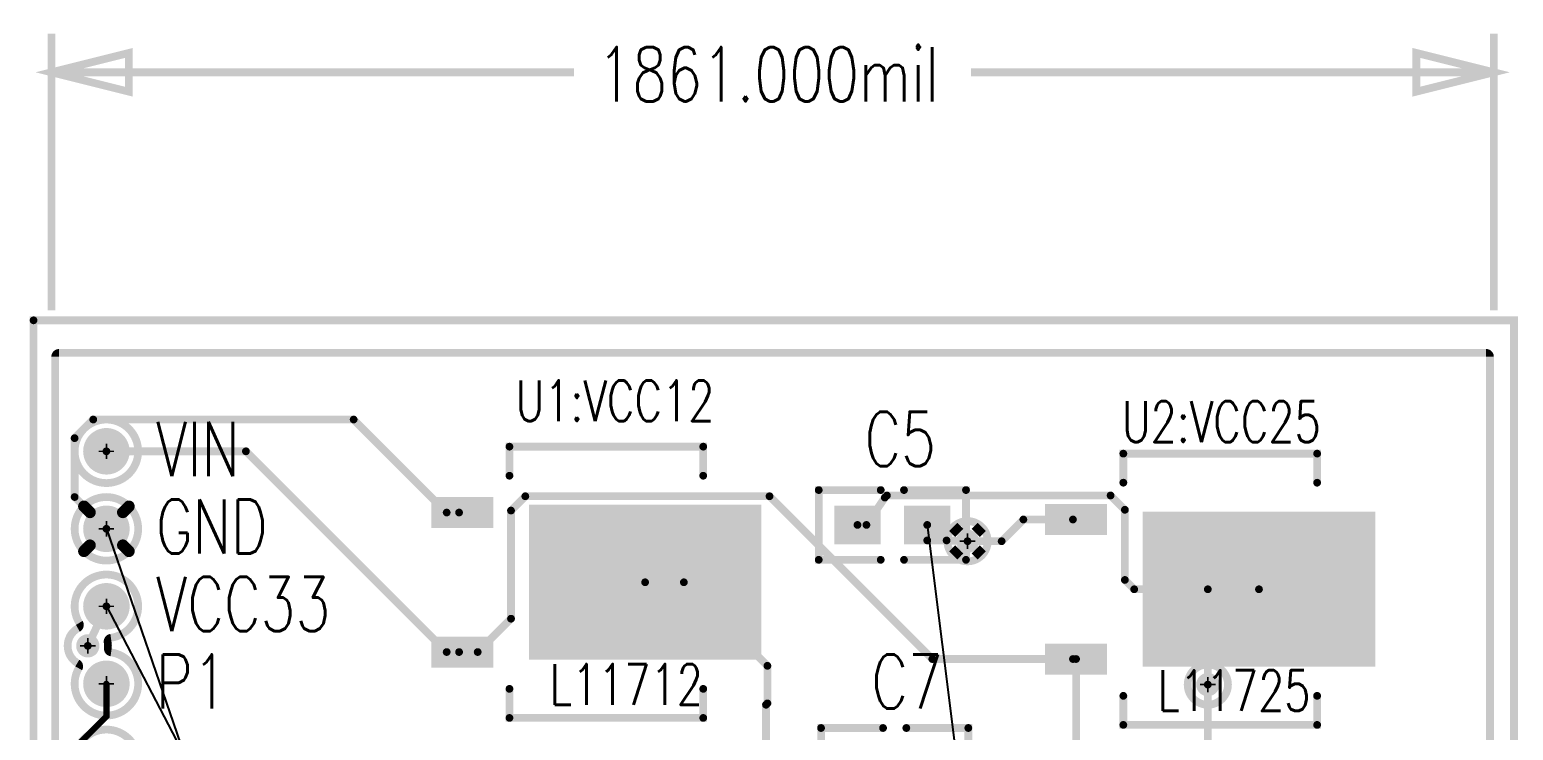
# Model space of a CAD drawing. Extents: x 17995 to 21002, y 17295 to 24095.
# Drawn here: x 17995 to 19909, y 23191 to 24095 of the extents above; entities that cross this region are included whole.
import ezdxf

# ---------------------------------------------------------------- set-up
doc = ezdxf.new("R2010")
doc.units = 0
for name, pattern in [('SIG_1', [2, 1, 1]), ('SIG_3', [2, 1, 1]), ('SIG_49', [2, 1, 1]), ('SIG_64', [2, 1, 1]), ('SIG_65', [2, 1, 1]), ('SIG_66', [2, 1, 1]), ('TRMIDX_2048', [2, 1, 1]), ('TRMIDX_4096', [2, 1, 1])]:
    doc.linetypes.add(name, pattern=pattern)
for name, color, linetype in [('BOARD_OUTLINE_00', 183, 'CONTINUOUS'), ('DIMENSION1_24', 183, 'CONTINUOUS'), ('DIMENSION2_24', 183, 'CONTINUOUS'), ('DIMENSION3_24', 183, 'CONTINUOUS'), ('DIMENSION4_24', 183, 'CONTINUOUS'), ('DIMENSION5_24', 183, 'CONTINUOUS'), ('DIMENSION6_24', 183, 'CONTINUOUS'), ('DIMENSION7_24', 183, 'CONTINUOUS'), ('DRIL_PLTE_THRU_01', 176, 'CONTINUOUS'), ('DRIL_PLTE_THRU_02', 96, 'CONTINUOUS'), ('DRIL_PLTE_THRU_04', 16, 'CONTINUOUS'), ('DRIL_SYMBOL', 183, 'CONTINUOUS'), ('LINK_00', 254, 'CONTINUOUS'), ('PADS_BOT', 1, 'CONTINUOUS'), ('PADS_INNER', 5, 'CONTINUOUS'), ('PADS_TOP', 5, 'CONTINUOUS'), ('PART_NAME_26', 254, 'CONTINUOUS'), ('PART_TOP_2DLINE_26', 254, 'CONTINUOUS'), ('POUR_OUTLINE_02', 3, 'CONTINUOUS'), ('POUR_PADTHERM_02', 3, 'CONTINUOUS'), ('POUR_VIATHERM_02', 3, 'CONTINUOUS'), ('POUR_VOID_02', 3, 'CONTINUOUS'), ('TEXT_24', 4, 'CONTINUOUS'), ('TEXT_26', 254, 'CONTINUOUS'), ('TRACE_01', 5, 'CONTINUOUS'), ('TRACE_04', 1, 'CONTINUOUS'), ('VIAPTS', 254, 'CONTINUOUS')]:
    doc.layers.add(name, color=color, linetype=linetype)
doc.styles.add('W10', font='simplex', dxfattribs={"width": 0.75})
doc.styles.add('W9', font='simplex', dxfattribs={"width": 0.75})

# ---------------------------------------------------------------- blocks, each defined once
blk = doc.blocks.new('SMOOTH_10')
at = {"const_width": 5}
blk.add_lwpolyline([(-2.5, 0, 1), (2.5, 0, 1)], format="xyb", close=True, dxfattribs=at)
blk = doc.blocks.new('BOARD_11')
at = {"layer": 'BOARD_OUTLINE_00', "const_width": 10}
blk.add_lwpolyline([(0, -380), (0, -6400), (600, -6400), (600, -6800), (1047, -6800), (1047, -6500, -1), (1110, -6500), (1110, -6800), (1400, -6800), (1400, -6400), (1910, -6400), (1910, -380)], format="xyb", close=True, dxfattribs=at)
at = {"layer": 'BOARD_OUTLINE_00'}
blk.add_blockref('SMOOTH_10', (0, -380), dxfattribs=at)
blk = doc.blocks.new('D_1dfeghi_17')
at = {"layer": 'DIMENSION1_24', "linetype": 'TRMIDX_2048', "const_width": 10}
blk.add_lwpolyline([(0, 357), (674.363648294, 357)], dxfattribs=at)
at = {"layer": 'DIMENSION2_24', "linetype": 'TRMIDX_2048', "const_width": 10}
blk.add_lwpolyline([(1861, 357), (1186.6363779528, 357)], dxfattribs=at)
at = {"layer": 'DIMENSION3_24', "linetype": 'TRMIDX_2048', "const_width": 10}
blk.add_lwpolyline([(0, 357), (100, 382), (100, 332)], close=True, dxfattribs=at)
at = {"layer": 'DIMENSION4_24', "linetype": 'TRMIDX_2048', "const_width": 10}
blk.add_lwpolyline([(1861, 357), (1761, 332), (1761, 382)], close=True, dxfattribs=at)
at = {"layer": 'DIMENSION5_24', "linetype": 'TRMIDX_2048', "const_width": 10}
blk.add_lwpolyline([(0, 50), (0, 407)], dxfattribs=at)
at = {"layer": 'DIMENSION6_24', "linetype": 'TRMIDX_2048', "const_width": 10}
blk.add_lwpolyline([(1861, 50), (1861, 407)], dxfattribs=at)
at = {"layer": 'DIMENSION7_24', "linetype": 'TRMIDX_2048', "const_width": 1}
for points in [[(0, 0), (0.0262467192, 0)], [(1861, 0), (1861.0262467192, 0)]]:
    blk.add_lwpolyline(points, dxfattribs=at)
at = {"layer": 'TEXT_24', "style": 'W10', "width": 0.75}
blk.add_text('1861.000mil', height=70, dxfattribs=at).set_placement((704.363648294, 319.5))
blk = doc.blocks.new('D_2dfeghi_18')
at = {"layer": 'DIMENSION7_24', "linetype": 'TRMIDX_4096', "const_width": 1}
blk.add_lwpolyline([(0, 5965), (0.0262467192, 5965)], dxfattribs=at)
blk = doc.blocks.new('POUR_VOID_720')
at = {"layer": 'POUR_VOID_02', "const_width": 10}
blk.add_lwpolyline([(52.9997900262, 5551, 1), (135.0002099738, 5551, 1)], format="xyb", close=True, dxfattribs=at)
blk = doc.blocks.new('POUR_VOID_719')
at = {"layer": 'POUR_VOID_02', "const_width": 10}
blk.add_lwpolyline([(52.9997900262, 5451, 1), (135.0002099738, 5451, 1)], format="xyb", close=True, dxfattribs=at)
blk = doc.blocks.new('POUR_VOID_718')
at = {"layer": 'POUR_VOID_02', "const_width": 10}
blk.add_lwpolyline([(99.806824147, 5310.4130971129, 0.4245206741), (95.5932283465, 5304.5822834646, -0.0443203892), (96.0002099738, 5300), (96.0002099738, 5299.9998950131, -0.0283361592), (95.8334645669, 5297.06, 0.403977247), (100.0620997375, 5291.5495800525, -3.2108183133), (58.2472440945, 5271.0688188976, 0.1285735112), (58.8871653543, 5273.5162204724, 0.2618022361), (56.485984252, 5277.7877690289, -0.5729171107), (57.217847769, 5322.6412598425, 0.2705365127), (59.7597637795, 5326.995328084, 0.1381192643), (59.0249868766, 5329.6045144357, -3.3391793535)], format="xyb", close=True, dxfattribs=at)
blk = doc.blocks.new('POUR_VOID_717')
at = {"layer": 'POUR_VOID_02', "const_width": 10}
blk.add_lwpolyline([(52.9997900262, 5151, 1), (135.0002099738, 5151, 1)], format="xyb", close=True, dxfattribs=at)
blk = doc.blocks.new('POUR_VOID_579')
at = {"layer": 'POUR_VOID_02', "const_width": 10}
blk.add_lwpolyline([(1178.9997900262, 5435, 1), (1231.0002099738, 5435, 1)], format="xyb", close=True, dxfattribs=at)
blk = doc.blocks.new('POUR_VOID_511')
at = {"layer": 'POUR_VOID_02', "const_width": 10}
blk.add_lwpolyline([(1488.9997900262, 5250, 1), (1541.0002099738, 5250, 1)], format="xyb", close=True, dxfattribs=at)
blk = doc.blocks.new('POUR_OUTLINE_404')
at = {"layer": 'POUR_OUTLINE_02', "const_width": 10}
blk.add_lwpolyline([(1879, -225.5048293963), (1879, 4517.3411286089, 0.5591509127), (1871.7419422572, 4521.8022047244, -1.6269715154), (1871.7419422572, 4568.1977952756, 0.5591509127), (1879, 4572.6588713911), (1879, 4666.0170341207, 0.3115452095), (1875.7741732283, 4670.69167979, -0.6900670788), (1875.7741732283, 4719.30832021, 0.3115452095), (1879, 4723.9829658793), (1879, 5673, 0.4142135624), (1874, 5678), (33, 5678, 0.4142135624), (28, 5673), (28, 4039.950183727, 0.3396723278), (31.7096850394, 4035.1195538058, -0.7679484934), (31.7096850394, 3984.8804461942, 0.3396723278), (28, 3980.049816273), (28, -276, 0.4142135624)], format="xyb", dxfattribs=at)
for name in ['POUR_VOID_720', 'POUR_VOID_719', 'POUR_VOID_579', 'POUR_VOID_718', 'POUR_VOID_511', 'POUR_VOID_717']:
    blk.add_blockref(name, (0, 0))
blk = doc.blocks.new('POUR_PADTHERM_790')
at = {"layer": 'POUR_PADTHERM_02', "const_width": 7.5}
for points in [[(62.357007874, 5477.3397375328), (70.1351706037, 5469.5615748031, 1), (75.4384251969, 5474.8648293963), (67.6602624672, 5482.642992126, 1), (62.357007874, 5477.3397375328)], [(120.3397375328, 5482.642992126), (112.5615748031, 5474.8648293963, 1), (117.8648293963, 5469.5615748031), (125.642992126, 5477.3397375328, 1), (120.3397375328, 5482.642992126)], [(67.6602624672, 5419.357007874), (75.4384251969, 5427.1351706037, 1), (70.1351706037, 5432.4384251969), (62.357007874, 5424.6602624672, 1), (67.6602624672, 5419.357007874)], [(125.642992126, 5424.6602624672), (117.8648293963, 5432.4384251969, 1), (112.5615748031, 5427.1351706037), (120.3397375328, 5419.357007874, 1), (125.642992126, 5424.6602624672)]]:
    blk.add_lwpolyline(points, format="xyb", dxfattribs=at)
blk = doc.blocks.new('POUR_VIATHERM_806')
at = {"layer": 'POUR_VIATHERM_02', "const_width": 15}
for points in [[(1186.6152493438, 5453.3847506562), (1194.3934120735, 5445.6065879265)], [(1223.3847506562, 5453.3847506562), (1215.6065879265, 5445.6065879265)], [(1186.6152493438, 5416.6152493438), (1194.3934120735, 5424.3934120735)], [(1223.3847506562, 5416.6152493438), (1215.6065879265, 5424.3934120735)]]:
    blk.add_lwpolyline(points, dxfattribs=at)
blk = doc.blocks.new('POUR_HEADER_0')
for name in ['POUR_OUTLINE_404', 'POUR_PADTHERM_790', 'POUR_VIATHERM_806']:
    blk.add_blockref(name, (-20, -5683))
blk = doc.blocks.new('PART_BODY_TOP_1')
at = {"layer": 'PART_TOP_2DLINE_26', "const_width": 10}
for points in [[(-15, 45), (-95, 45), (-95, -45), (-15, -45)], [(15, 45), (95, 45), (95, -45), (15, -45)]]:
    blk.add_lwpolyline(points, dxfattribs=at)
at = {"layer": 'PART_TOP_2DLINE_26'}
for p in [(-95, 45), (-15, 45), (15, 45), (95, 45), (-95, -45), (-15, -45), (15, -45), (95, -45)]:
    blk.add_blockref('SMOOTH_10', p, dxfattribs=at)
blk = doc.blocks.new('DRIL_HOLE_0')
blk.add_lwpolyline([(0, 0, 1), (0, 0, 1)], format="xyb", close=True)
blk = doc.blocks.new('PAD_0')
blk.add_lwpolyline([(0, 0, 1), (0, 0, 1)], format="xyb", close=True)
blk = doc.blocks.new('PAD_4')
at = {"const_width": 50}
blk.add_lwpolyline([(-30, 0), (30, 0)], dxfattribs=at)
blk = doc.blocks.new('STK_TOP_4')
at = {"layer": 'DRIL_PLTE_THRU_01'}
blk.add_blockref('DRIL_HOLE_0', (0, 0), dxfattribs=at)
at = {"layer": 'DRIL_PLTE_THRU_02'}
blk.add_blockref('DRIL_HOLE_0', (0, 0), dxfattribs=at)
at = {"layer": 'DRIL_PLTE_THRU_04'}
blk.add_blockref('DRIL_HOLE_0', (0, 0), dxfattribs=at)
at = {"layer": 'PADS_BOT'}
blk.add_blockref('PAD_0', (0, 0), dxfattribs=at)
at = {"layer": 'PADS_INNER'}
blk.add_blockref('PAD_0', (0, 0), dxfattribs=at)
at = {"layer": 'PADS_TOP'}
blk.add_blockref('PAD_4', (0, 0), dxfattribs=at)
blk = doc.blocks.new('SYM_TOP_3')
for name, p in [('PART_BODY_TOP_1', (0, 0)), ('STK_TOP_4', (-45, 0)), ('STK_TOP_4', (45, 0))]:
    blk.add_blockref(name, p)
blk = doc.blocks.new('PART_TOP_6')
blk.add_blockref('SYM_TOP_3', (0, 0))
at = {"layer": 'PART_NAME_26', "style": 'W10', "width": 0.75}
blk.add_text('C7', height=70, dxfattribs=at).set_placement((-30, 70))
blk = doc.blocks.new('PART_TOP_8')
blk.add_blockref('SYM_TOP_3', (0, 0))
at = {"layer": 'PART_NAME_26', "style": 'W10', "width": 0.75}
blk.add_text('C5', height=70, dxfattribs=at).set_placement((-36, 76))
blk = doc.blocks.new('PART_BODY_TOP_7')
at = {"layer": 'PART_TOP_2DLINE_26', "const_width": 10}
for points in [[(-137.5, 0), (-175, 0), (-175, 250), (-137.5, 250)], [(137.5, 250), (175, 250), (175, 0), (137.5, 0)]]:
    blk.add_lwpolyline(points, dxfattribs=at)
at = {"layer": 'PART_TOP_2DLINE_26'}
for p in [(-175, 250), (-137.5, 250), (137.5, 250), (175, 250), (-175, 0), (-137.5, 0), (137.5, 0), (175, 0)]:
    blk.add_blockref('SMOOTH_10', p, dxfattribs=at)
blk = doc.blocks.new('PAD_7')
at = {"const_width": 40}
blk.add_lwpolyline([(-36, 0), (44, 0)], dxfattribs=at)
blk = doc.blocks.new('STK_TOP_17')
at = {"layer": 'DRIL_PLTE_THRU_01'}
blk.add_blockref('DRIL_HOLE_0', (0, 0), dxfattribs=at)
at = {"layer": 'DRIL_PLTE_THRU_02'}
blk.add_blockref('DRIL_HOLE_0', (0, 0), dxfattribs=at)
at = {"layer": 'DRIL_PLTE_THRU_04'}
blk.add_blockref('DRIL_HOLE_0', (0, 0), dxfattribs=at)
at = {"layer": 'PADS_BOT'}
blk.add_blockref('PAD_0', (0, 0), dxfattribs=at)
at = {"layer": 'PADS_INNER'}
blk.add_blockref('PAD_0', (0, 0), dxfattribs=at)
at = {"layer": 'PADS_TOP', "rotation": 90}
blk.add_blockref('PAD_7', (0, 0), dxfattribs=at)
blk = doc.blocks.new('PAD_8')
at = {"const_width": 200}
blk.add_lwpolyline([(-150, 0), (150, 0)], dxfattribs=at)
blk = doc.blocks.new('STK_TOP_73')
at = {"layer": 'DRIL_PLTE_THRU_01'}
blk.add_blockref('DRIL_HOLE_0', (0, 0), dxfattribs=at)
at = {"layer": 'DRIL_PLTE_THRU_02'}
blk.add_blockref('DRIL_HOLE_0', (0, 0), dxfattribs=at)
at = {"layer": 'DRIL_PLTE_THRU_04'}
blk.add_blockref('DRIL_HOLE_0', (0, 0), dxfattribs=at)
at = {"layer": 'PADS_BOT'}
blk.add_blockref('PAD_0', (0, 0), dxfattribs=at)
at = {"layer": 'PADS_INNER'}
blk.add_blockref('PAD_0', (0, 0), dxfattribs=at)
at = {"layer": 'PADS_TOP', "rotation": 90}
blk.add_blockref('PAD_8', (0, 0), dxfattribs=at)
blk = doc.blocks.new('SYM_TOP_9')
for name, p in [('STK_TOP_73', (0, 175)), ('PART_BODY_TOP_7', (0, 0)), ('STK_TOP_17', (-90, -65)), ('STK_TOP_17', (90, -65))]:
    blk.add_blockref(name, p)
blk = doc.blocks.new('PART_TOP_12')
blk.add_blockref('SYM_TOP_9', (0, 0))
at = {"layer": 'PART_NAME_26', "style": 'W9', "width": 0.75}
blk.add_text('U2:VCC25', height=52.5, rotation=90, dxfattribs=at).set_placement((-190, -2))
blk = doc.blocks.new('PART_TOP_27')
blk.add_blockref('SYM_TOP_9', (0, 0))
at = {"layer": 'PART_NAME_26', "style": 'W9', "width": 0.75}
blk.add_text('U1:VCC12', height=52.5, rotation=90, dxfattribs=at).set_placement((-207.9889501312, 7.7420209974))
blk = doc.blocks.new('DRIL_SYMBOL_35')
at = {"layer": 'DRIL_SYMBOL', "const_width": 2}
for points in [[(-10, 0), (10, 0)], [(0, -10), (0, 10)]]:
    blk.add_lwpolyline(points, dxfattribs=at)
blk = doc.blocks.new('DRIL_HOLE_35')
at = {"const_width": 17.5}
blk.add_lwpolyline([(-8.75, 0, 1), (8.75, 0, 1)], format="xyb", close=True, dxfattribs=at)
blk.add_blockref('DRIL_SYMBOL_35', (0, 0))
blk = doc.blocks.new('PAD_2')
at = {"const_width": 30}
blk.add_lwpolyline([(0, -15, 1), (0, 15, 1)], format="xyb", close=True, dxfattribs=at)
blk = doc.blocks.new('STK_TOP_9')
at = {"layer": 'DRIL_PLTE_THRU_01'}
blk.add_blockref('DRIL_HOLE_35', (0, 0), dxfattribs=at)
at = {"layer": 'DRIL_PLTE_THRU_02'}
blk.add_blockref('DRIL_HOLE_35', (0, 0), dxfattribs=at)
at = {"layer": 'DRIL_PLTE_THRU_04'}
blk.add_blockref('DRIL_HOLE_35', (0, 0), dxfattribs=at)
at = {"layer": 'PADS_BOT'}
blk.add_blockref('PAD_2', (0, 0), dxfattribs=at)
at = {"layer": 'PADS_INNER'}
blk.add_blockref('PAD_2', (0, 0), dxfattribs=at)
at = {"layer": 'PADS_TOP'}
blk.add_blockref('PAD_2', (0, 0), dxfattribs=at)
blk = doc.blocks.new('SYM_TOP_6')
for p in [(50, 5800), (50, 5700), (50, 5600), (50, 5500)]:
    blk.add_blockref('STK_TOP_9', p)
blk = doc.blocks.new('PART_TOP_38')
blk.add_blockref('SYM_TOP_6', (0, 0))
blk = doc.blocks.new('TRACE_418')
at = {"layer": 'TRACE_01', "linetype": 'SIG_1', "const_width": 10}
blk.add_lwpolyline([(18053, 23567.9827559055), (18077.0172440945, 23592), (18413, 23592), (18533, 23472), (18549, 23472)], dxfattribs=at)
at = {"layer": 'TRACE_01'}
for p in [(18077.0172440945, 23592), (18413, 23592), (18053, 23567.9827559055), (18533, 23472), (18549, 23472)]:
    blk.add_blockref('SMOOTH_10', p, dxfattribs=at)
blk = doc.blocks.new('TRACE_416')
at = {"layer": 'TRACE_01', "linetype": 'SIG_1', "const_width": 10}
blk.add_lwpolyline([(18053, 23567.9827559055), (18053, 23492), (18094, 23451)], dxfattribs=at)
at = {"layer": 'TRACE_01'}
for p in [(18053, 23567.9827559055), (18053, 23492), (18094, 23451)]:
    blk.add_blockref('SMOOTH_10', p, dxfattribs=at)
blk = doc.blocks.new('TRACE_658')
at = {"layer": 'TRACE_01', "linetype": 'SIG_1', "const_width": 10}
blk.add_lwpolyline([(19205, 23435), (19249, 23435), (19277, 23463), (19341, 23463)], dxfattribs=at)
at = {"layer": 'TRACE_01'}
for p in [(19277, 23463), (19341, 23463), (19205, 23435), (19249, 23435)]:
    blk.add_blockref('SMOOTH_10', p, dxfattribs=at)
blk = doc.blocks.new('TRACE_244')
at = {"layer": 'TRACE_01', "linetype": 'SIG_1', "const_width": 10}
blk.add_lwpolyline([(19153, 23456), (19153, 23436), (19178, 23436), (19205, 23435)], dxfattribs=at)
at = {"layer": 'TRACE_01'}
for p in [(19153, 23456), (19153, 23436), (19178, 23436), (19205, 23435)]:
    blk.add_blockref('SMOOTH_10', p, dxfattribs=at)
blk = doc.blocks.new('TRACE_146')
at = {"layer": 'TRACE_01', "linetype": 'SIG_3', "const_width": 10}
blk.add_lwpolyline([(18094, 23551), (18274, 23551), (18533, 23292), (18549, 23292)], dxfattribs=at)
at = {"layer": 'TRACE_01'}
for p in [(18094, 23551), (18274, 23551), (18533, 23292), (18549, 23292)]:
    blk.add_blockref('SMOOTH_10', p, dxfattribs=at)
blk = doc.blocks.new('TRACE_34')
at = {"layer": 'TRACE_01', "linetype": 'SIG_3', "const_width": 10}
blk.add_lwpolyline([(18549, 23292), (18573, 23292), (18616, 23335), (18616, 23474.556351706), (18634.443648294, 23493), (18949.5, 23493), (19159.5, 23283), (19341, 23283)], dxfattribs=at)
at = {"layer": 'TRACE_01'}
for p in [(18634.443648294, 23493), (18949.5, 23493), (18616, 23474.556351706), (18616, 23335), (18549, 23292), (18573, 23292), (19159.5, 23283), (19341, 23283)]:
    blk.add_blockref('SMOOTH_10', p, dxfattribs=at)
blk = doc.blocks.new('TRACE_142')
at = {"layer": 'TRACE_01', "linetype": 'SIG_3', "const_width": 10}
blk.add_lwpolyline([(19341, 23283), (19345, 23283), (19345, 23139)], dxfattribs=at)
at = {"layer": 'TRACE_01'}
for p in [(19341, 23283), (19345, 23283), (19345, 23139)]:
    blk.add_blockref('SMOOTH_10', p, dxfattribs=at)
blk = doc.blocks.new('SMOOTH_8')
at = {"const_width": 4}
blk.add_lwpolyline([(-2, 0, 1), (2, 0, 1)], format="xyb", close=True, dxfattribs=at)
blk = doc.blocks.new('TRACE_1112')
at = {"layer": 'TRACE_04', "linetype": 'SIG_49', "const_width": 8}
blk.add_lwpolyline([(18025, 22010), (18025, 23140), (18094, 23209), (18094, 23251)], dxfattribs=at)
at = {"layer": 'TRACE_04'}
for p in [(18094, 23251), (18094, 23209), (18025, 23140), (18025, 22010)]:
    blk.add_blockref('SMOOTH_8', p, dxfattribs=at)
blk = doc.blocks.new('TRACE_712')
at = {"layer": 'TRACE_01', "linetype": 'SIG_64', "const_width": 10}
blk.add_lwpolyline([(18945, 23150), (18945, 23224), (18946.7781889764, 23225.7781889764), (18946.7781889764, 23274.2218110236)], dxfattribs=at)
at = {"layer": 'TRACE_01'}
for p in [(18946.7781889764, 23274.2218110236), (18945, 23224), (18946.7781889764, 23225.7781889764), (18945, 23150)]:
    blk.add_blockref('SMOOTH_10', p, dxfattribs=at)
blk = doc.blocks.new('TRACE_664')
at = {"layer": 'TRACE_01', "linetype": 'SIG_64', "const_width": 10}
blk.add_lwpolyline([(18789, 23382), (18839, 23382), (18946.7781889764, 23274.2218110236)], dxfattribs=at)
at = {"layer": 'TRACE_01'}
for p in [(18789, 23382), (18839, 23382), (18946.7781889764, 23274.2218110236)]:
    blk.add_blockref('SMOOTH_10', p, dxfattribs=at)
blk = doc.blocks.new('TRACE_826')
at = {"layer": 'TRACE_04', "linetype": 'SIG_65', "const_width": 10}
blk.add_lwpolyline([(19558, 22099), (19558, 22141), (19515, 22184), (19515, 23250)], dxfattribs=at)
at = {"layer": 'TRACE_04'}
for p in [(19515, 23250), (19515, 22184), (19558, 22141), (19558, 22099)]:
    blk.add_blockref('SMOOTH_10', p, dxfattribs=at)
blk = doc.blocks.new('TRACE_236')
at = {"layer": 'TRACE_01', "linetype": 'SIG_65', "const_width": 10}
blk.add_lwpolyline([(19515, 23250), (19515, 23373), (19581, 23373)], dxfattribs=at)
at = {"layer": 'TRACE_01'}
for p in [(19515, 23373), (19581, 23373), (19515, 23250)]:
    blk.add_blockref('SMOOTH_10', p, dxfattribs=at)
blk = doc.blocks.new('TRACE_150')
at = {"layer": 'TRACE_01', "linetype": 'SIG_65', "const_width": 10}
blk.add_lwpolyline([(19063, 23456), (19074.5452755906, 23456), (19098.2781889764, 23491.2781889764), (19101, 23494), (19389.556351706, 23494), (19408, 23475.556351706), (19408, 23385), (19420, 23373), (19581, 23373)], dxfattribs=at)
at = {"layer": 'TRACE_01'}
for p in [(19098.2781889764, 23491.2781889764), (19101, 23494), (19389.556351706, 23494), (19408, 23475.556351706), (19063, 23456), (19074.5452755906, 23456), (19408, 23385), (19420, 23373), (19581, 23373)]:
    blk.add_blockref('SMOOTH_10', p, dxfattribs=at)
blk = doc.blocks.new('TRACE_62')
at = {"layer": 'TRACE_01', "linetype": 'SIG_66', "const_width": 10}
blk.add_lwpolyline([(18070, 23300), (18094, 23351)], dxfattribs=at)
at = {"layer": 'TRACE_01'}
for p in [(18094, 23351), (18070, 23300)]:
    blk.add_blockref('SMOOTH_10', p, dxfattribs=at)
blk = doc.blocks.new('DRIL_SYMBOL_10')
at = {"layer": 'DRIL_SYMBOL', "const_width": 2}
for points in [[(-10, 0), (10, 0)], [(0, -10), (0, 10)]]:
    blk.add_lwpolyline(points, dxfattribs=at)
blk = doc.blocks.new('DRIL_HOLE_10')
at = {"const_width": 5}
blk.add_lwpolyline([(-2.5, 0, 1), (2.5, 0, 1)], format="xyb", close=True, dxfattribs=at)
blk.add_blockref('DRIL_SYMBOL_10', (0, 0))
blk = doc.blocks.new('PAD_17')
at = {"const_width": 15}
blk.add_lwpolyline([(0, -7.5, 1), (0, 7.5, 1)], format="xyb", close=True, dxfattribs=at)
blk = doc.blocks.new('STK_TOP_182')
at = {"layer": 'DRIL_PLTE_THRU_01'}
blk.add_blockref('DRIL_HOLE_10', (0, 0), dxfattribs=at)
at = {"layer": 'DRIL_PLTE_THRU_02'}
blk.add_blockref('DRIL_HOLE_10', (0, 0), dxfattribs=at)
at = {"layer": 'DRIL_PLTE_THRU_04'}
blk.add_blockref('DRIL_HOLE_10', (0, 0), dxfattribs=at)
at = {"layer": 'PADS_BOT'}
blk.add_blockref('PAD_17', (0, 0), dxfattribs=at)
at = {"layer": 'PADS_INNER'}
blk.add_blockref('PAD_17', (0, 0), dxfattribs=at)
at = {"layer": 'PADS_TOP'}
blk.add_blockref('PAD_17', (0, 0), dxfattribs=at)
blk = doc.blocks.new('SYM_TOP_1')
blk.add_blockref('STK_TOP_182', (0, 0))

msp = doc.modelspace()

# ---------------------------------------------------------------- linework, layer by layer
at = {"layer": 'LINK_00', "linetype": 'SIG_1'}
for p in [(18094, 23451), (19153, 23456)]:
    msp.add_line(p, (19757, 18632), dxfattribs=at)
at = {"layer": 'LINK_00', "linetype": 'SIG_66'}
msp.add_line((18094, 23351), (19476, 20707), dxfattribs=at)

# ---------------------------------------------------------------- block references
for name, p in [('D_1dfeghi_17', (18023, 23683)), ('BOARD_11', (18000, 24100)), ('D_2dfeghi_18', (19884, 17718)), ('PART_TOP_8', (19108, 23456)), ('TRACE_418', (0, 0)), ('TRACE_416', (0, 0)), ('PART_TOP_38', (18044, 17751)), ('TRACE_146', (0, 0)), ('TRACE_34', (0, 0)), ('TRACE_150', (0, 0)), ('TRACE_658', (0, 0)), ('TRACE_244', (0, 0)), ('TRACE_664', (0, 0)), ('TRACE_236', (0, 0)), ('TRACE_62', (0, 0)), ('TRACE_712', (0, 0)), ('PART_TOP_6', (19111, 23149)), ('TRACE_142', (0, 0)), ('TRACE_1112', (0, 0)), ('TRACE_826', (0, 0))]:
    msp.add_blockref(name, p)
at = {"linetype": 'SIG_1'}
msp.add_blockref('POUR_HEADER_0', (18020, 23683), dxfattribs=at)
at = {"rotation": 270}
for name, p in [('PART_TOP_27', (18614, 23382)), ('PART_TOP_12', (19406, 23373))]:
    msp.add_blockref(name, p, dxfattribs=at)
at = {"layer": 'VIAPTS', "linetype": 'SIG_1'}
msp.add_blockref('SYM_TOP_1', (19205, 23435), dxfattribs=at)
at = {"layer": 'VIAPTS', "linetype": 'SIG_66'}
msp.add_blockref('SYM_TOP_1', (18070, 23300), dxfattribs=at)
at = {"layer": 'VIAPTS', "linetype": 'SIG_65'}
msp.add_blockref('SYM_TOP_1', (19515, 23250), dxfattribs=at)

# ---------------------------------------------------------------- texts
at = {"layer": 'TEXT_26', "width": 0.75}
for s, height, style, p in [('VIN', 70, 'W10', (18158, 23519)), ('GND', 70, 'W10', (18158, 23419)), ('VCC33', 70, 'W10', (18158, 23319)), ('P1', 70, 'W10', (18158, 23219)), ('L11712', 52.5, 'W9', (18666, 23224)), ('L11725', 52.5, 'W9', (19450, 23216))]:
    msp.add_text(s, height=height, dxfattribs=dict(at, style=style)).set_placement(p)

doc.saveas('drawing.dxf')
